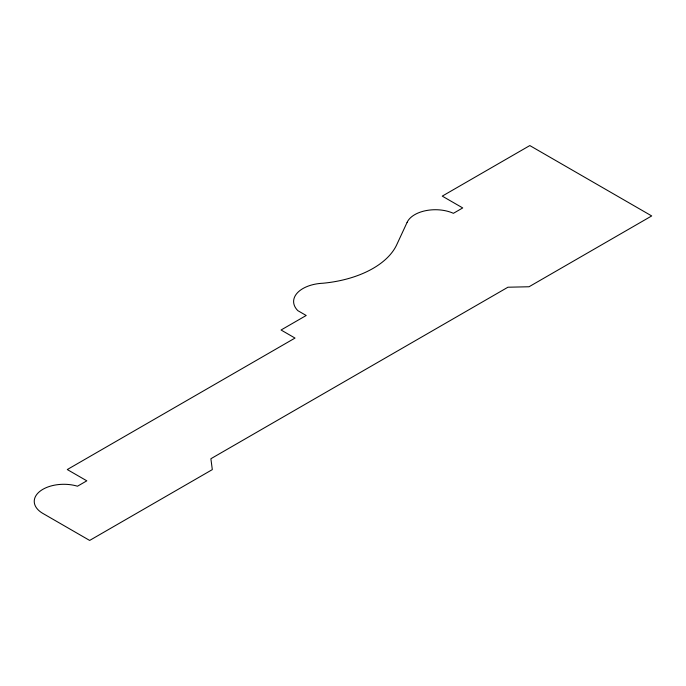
<?xml version="1.0" encoding="UTF-8"?>
<svg xmlns="http://www.w3.org/2000/svg" width="686" height="686" viewBox="0 0 686 686"><rect width="100%" height="100%" fill="white"/><g stroke="black" fill="none" stroke-linecap="round" stroke-linejoin="round"><path stroke-width="1.03" d="M407.107 222.375L396.585 245.048A91.71 52.951 0 0 1 322.995 283.232A31.779 18.342 0 0 0 297.835 310.655L306.205 315.491L281.054 330.009L295.014 338.069L67.279 469.55L86.822 480.826L77.501 486.211A29.609 17.09 0 0 0 40.174 491.116A29.609 17.09 0 0 0 42.438 513.179L89.652 540.431L212.317 469.61L210.876 458.737L507.94 287.22L529.035 286.757L651.7 215.936L529.815 145.569L442.256 196.119L462.724 207.935L453.403 213.32A29.198 16.858 0 0 0 407.107 222.375"/></g></svg>
